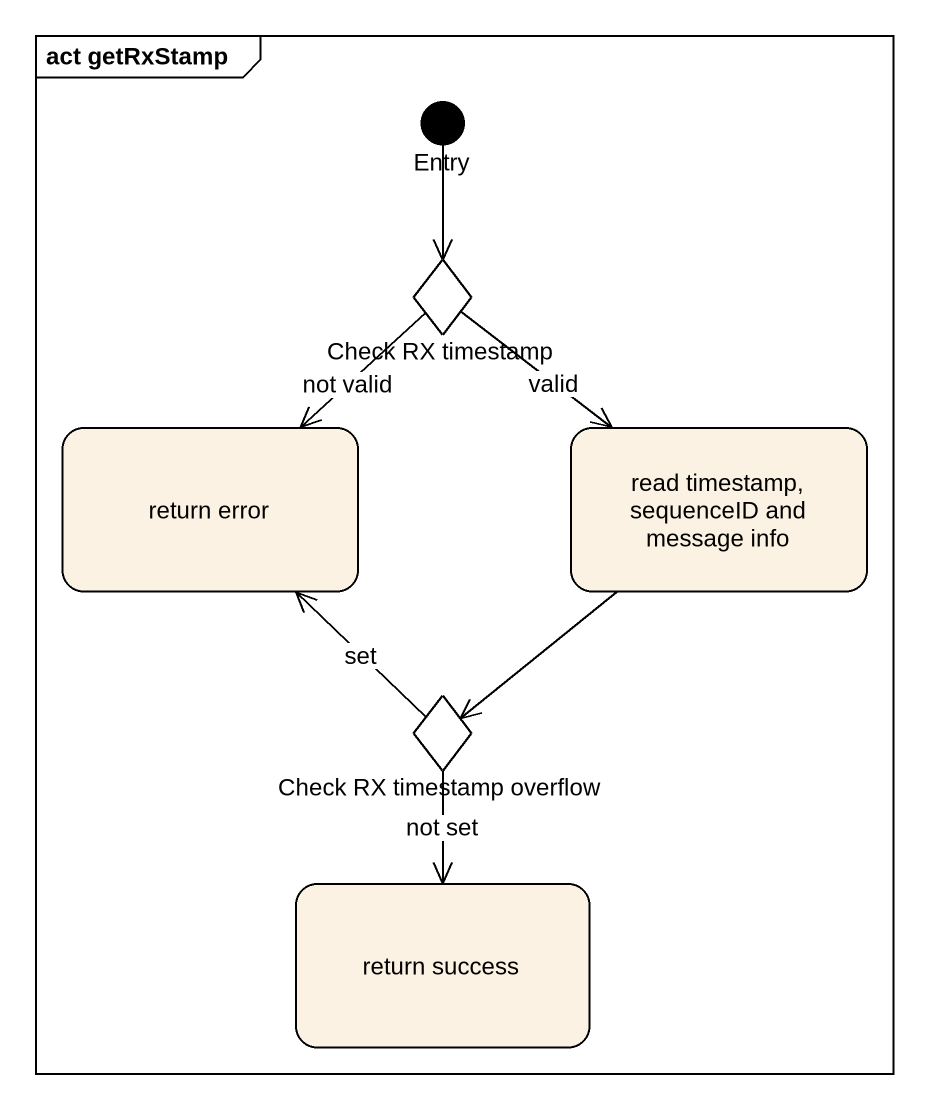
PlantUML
@startuml
mainframe act getRxStamp
hide empty description
state Entry <<start>>
state "Check RX timestamp" as Check_RX_timestamp <<choice>>
state "return error" as return_error
state "read timestamp, sequenceID and message info" as read_timestamp_sequenceID
state "Check RX timestamp overflow" as Check_RX_timestamp_overflow <<choice>>
state "return success" as return_success
Entry --> Check_RX_timestamp
Check_RX_timestamp --> return_error : not valid
Check_RX_timestamp --> read_timestamp_sequenceID : valid
read_timestamp_sequenceID --> Check_RX_timestamp_overflow
Check_RX_timestamp_overflow -up-> return_error : set
Check_RX_timestamp_overflow --> return_success : not set
@enduml
